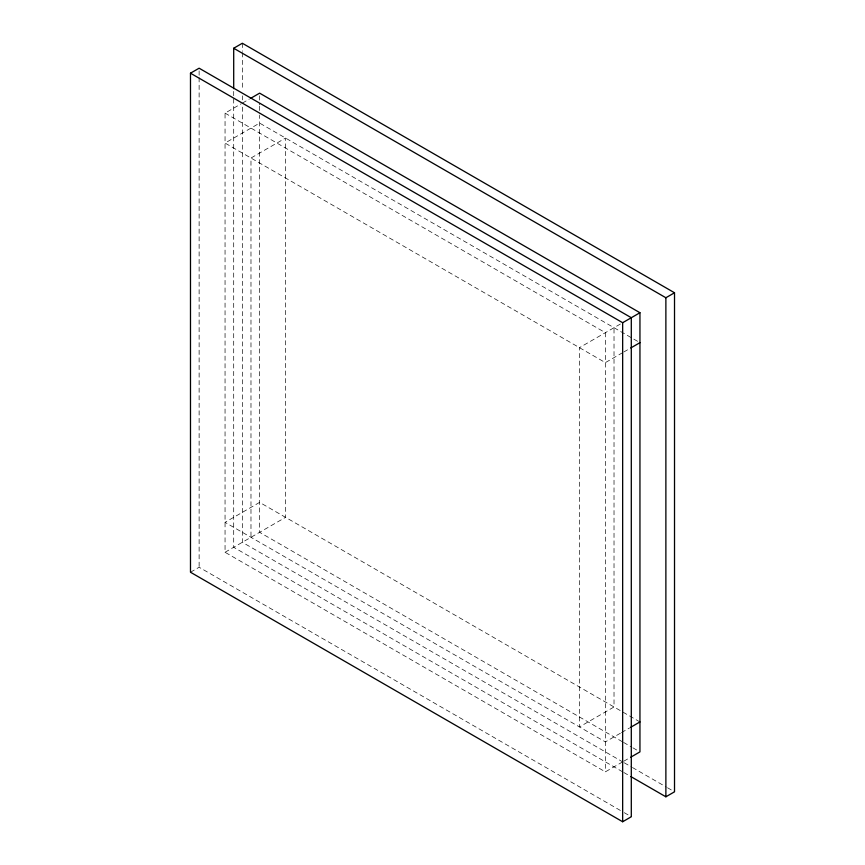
<?xml version="1.0" encoding="UTF-8"?>
<svg xmlns="http://www.w3.org/2000/svg" width="865" height="865" viewBox="0 0 865 865"><rect width="100%" height="100%" fill="white"/><g stroke="black" fill="none" stroke-linecap="round" stroke-linejoin="round"><path stroke-width="0.65" stroke-dasharray="4.33 3.24" d="M622.659 761.87L605.37 771.85L225.051 552.27L225.051 113.12L241.184 103.8M242.341 103.13L249.261 99.14M190.484 572.23L199.123 567.245L623.124 812.04M225.051 552.27L285.558 517.335L285.558 138.065L250.98 158.025L250.98 537.295M620.356 324.04L579.442 347.665L579.442 726.935L614.02 706.975L614.02 327.705M622.659 352.65L605.37 362.63L225.051 143.06L259.63 123.1L639.949 342.67M623.816 351.99L629.579 348.66M620.356 733.25L605.37 741.9L225.051 522.33L259.63 502.37L639.949 721.94M621.502 732.59L629.579 727.93M623.816 761.2L629.579 757.87M225.051 113.12L605.37 332.69L605.37 771.85M622.389 741.748L259.63 532.31L259.63 115.283M623.568 742.429L631.753 747.155M632.921 747.836L637.602 750.539M623.124 762.141L242.341 542.29L242.341 105.292M624.292 762.811L631.299 766.855M632.466 767.525L666.342 787.085M667.51 787.766L674.516 791.81M622.659 771.85L233.701 547.286L233.701 98.145M623.827 772.521L629.666 775.894M624.292 812.711L631.299 816.755M259.63 95.756L259.63 104.87M259.63 106.168L259.63 113.985M242.341 43.25L242.341 51.338M242.341 52.689L242.341 90.457M242.341 95.853L242.341 99.897M233.701 91.398L233.701 96.793M199.123 70.898L199.123 76.293M199.123 77.645L199.123 567.245"/><path stroke-width="1.3" d="M190.484 73.19L199.123 68.205L631.299 317.714L631.299 816.755L622.659 821.75L190.484 572.23L190.484 73.19L622.659 322.71L639.949 312.73L639.949 751.88L630.726 757.21M233.701 88.706L233.701 48.245L242.341 43.25L674.516 292.77L674.516 791.81L665.877 796.795L630.834 776.565M250.407 98.48L259.63 93.15L639.949 312.73M233.701 48.245L665.877 297.755L674.516 292.77M630.726 347.989L639.949 342.67M630.726 727.27L639.949 721.94M665.877 297.755L665.877 796.795M622.659 322.71L622.659 821.75"/></g></svg>
